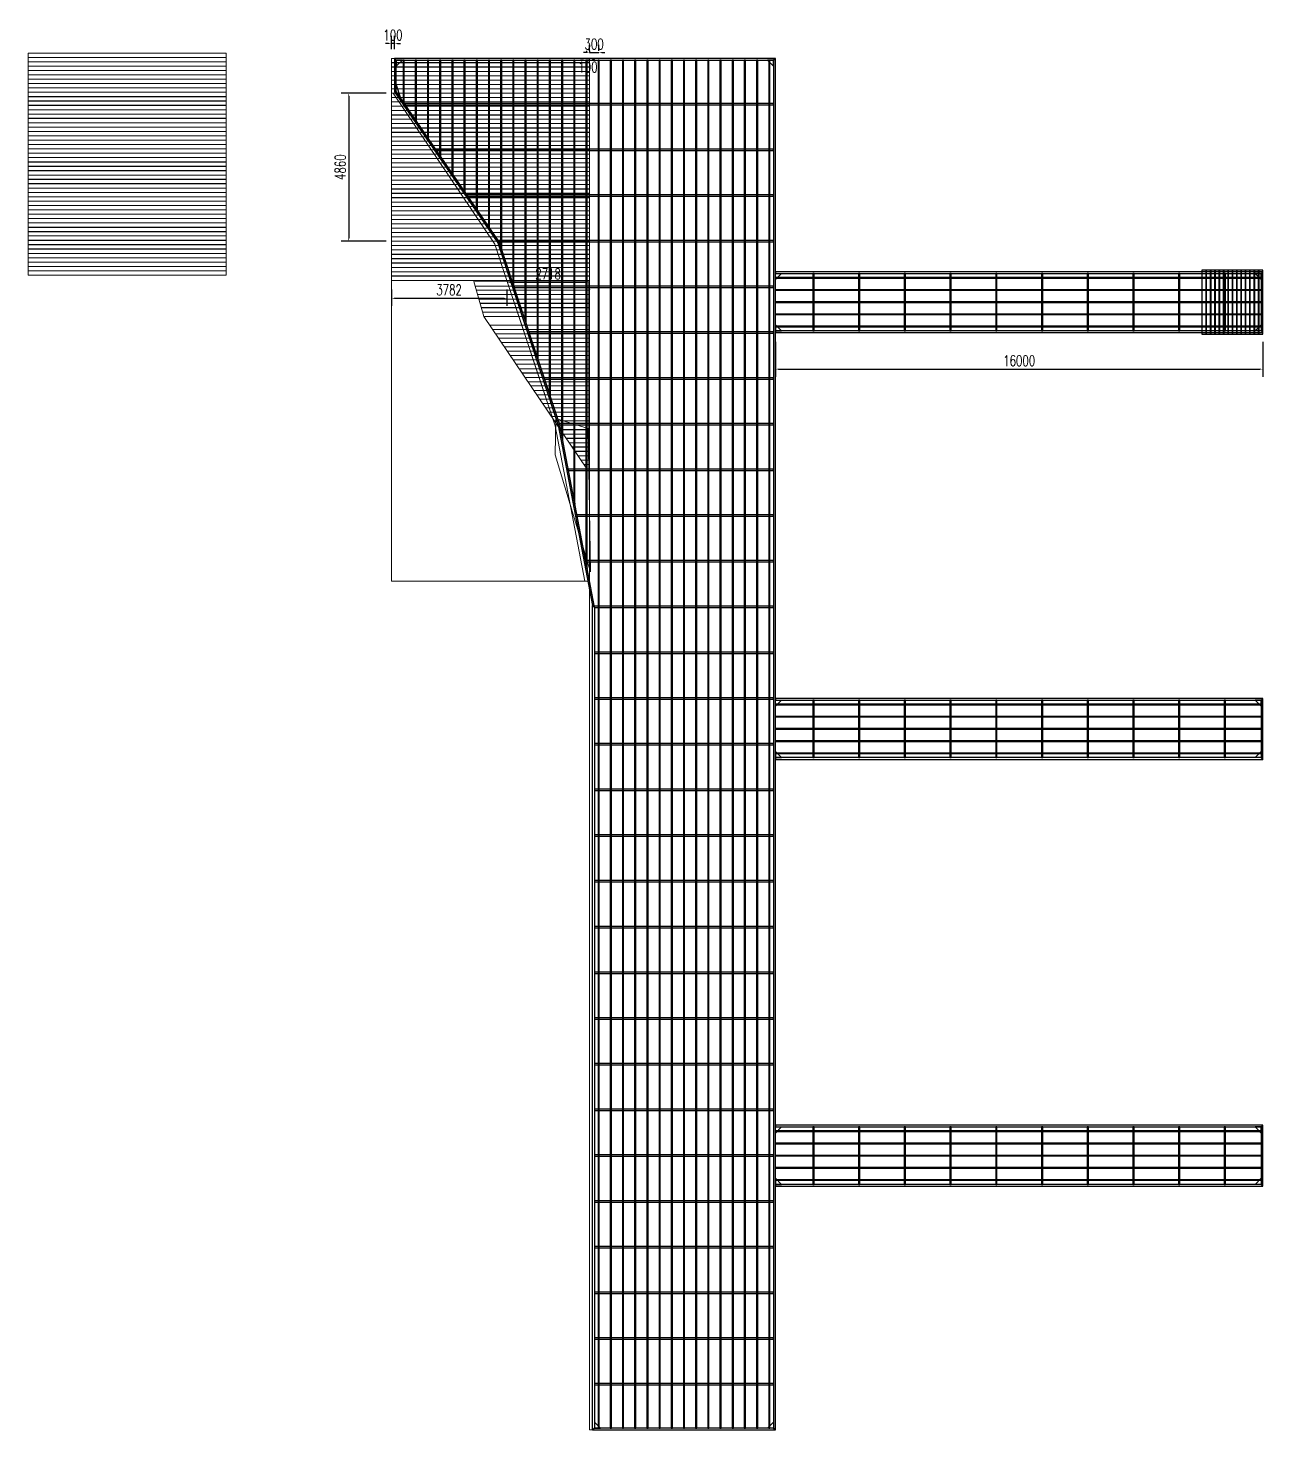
# Model space of a CAD drawing. Header units: millimetres. Extents: x -1003406 to 3312184, y 81337 to 716393.
# Drawn here: x 1610598 to 1651124, y 255553 to 301547 of the extents above; entities that cross this region are included whole.
import ezdxf

# ---------------------------------------------------------------- set-up
doc = ezdxf.new("R2010")
doc.units = ezdxf.units.MM
doc.header["$LTSCALE"] = 10
doc.layers.get('0').update_dxf_attribs({"linetype": 'CONTINUOUS'})
doc.layers.get('Defpoints').update_dxf_attribs({"linetype": 'CONTINUOUS'})
for name, color, linetype in [('W-STEEL_FRAME钢架', 3, 'CONTINUOUS'), ('W-STEEL_KEEL钢龙骨', 5, 'CONTINUOUS'), ('W-WOOD_FLOOR木地板', 30, 'CONTINUOUS')]:
    doc.layers.add(name, color=color, linetype=linetype)
doc.layers.add('文字及标注', color=3, linetype='CONTINUOUS', lineweight=15)
doc.styles.add('STANDARD_T3', font='simplex.shx', dxfattribs={"width": 0.7, "bigfont": 'gbcbig.shx'})
doc.dimstyles.new('W&&100', dxfattribs={"dimtxt": 350, "dimasz": 100, "dimexe": 250, "dimexo": 300, "dimgap": 100, "dimtad": 1, "dimdec": 0, "dimzin": 0, "dimdsep": 46, "dimtxsty": 'STANDARD_T3', "dimcen": 0.09, "dimclrd": 1, "dimclre": 1, "dimclrt": 7, "dimazin": 2, "dimtfac": 1, "dimtdec": 0, "dimtix": 1, "dimtmove": 2, "dimatfit": 3, "dimfxl": 100, "dimtolj": 1, "dimtzin": 0, "dimarcsym": 0})

# ---------------------------------------------------------------- blocks, each defined once
blk = doc.blocks.new('*U699')
at = {"layer": 'W-STEEL_KEEL钢龙骨'}
blk.add_lwpolyline([(-21.5, -942), (21.5, -942), (21.5, 942), (-21.5, 942)], close=True, dxfattribs=at)
blk = doc.blocks.new('*U700')
at = {"layer": 'W-STEEL_FRAME钢架', "color": 0, "linetype": 'ByBlock', "lineweight": -2, "transparency": 16777216}
for p in [(0, 0), (1500, 0), (3000, 0), (4500, 0), (6000, 0), (7500, 0), (9000, 0), (10500, 0), (12000, 0), (13500, 0)]:
    blk.add_blockref('*U699', p, dxfattribs=at)
blk = doc.blocks.new('*U701')
at = {"layer": 'W-STEEL_KEEL钢龙骨', "color": 1}
blk.add_lwpolyline([(-7971, -20), (-7971, 20), (7971, 20), (7971, -20)], close=True, dxfattribs=at)
blk = doc.blocks.new('*U702')
at = {"color": 0, "linetype": 'ByBlock', "lineweight": -2, "transparency": 16777216}
for p in [(0, 0), (1, 0), (2, 0), (3, 0), (0, -400), (1, -400), (2, -400), (3, -400), (0, -800), (1, -800), (2, -800), (3, -800), (0, -1200), (1, -1200), (2, -1200), (3, -1200), (0, -1600), (1, -1600), (2, -1600), (3, -1600)]:
    blk.add_blockref('*U701', p, dxfattribs=at)
blk = doc.blocks.new('8020')
at = {"layer": 'W-STEEL_FRAME钢架'}
for points in [[(8000, 2000), (-8000, 2000), (-8000, 1942), (7942, 1942)], [(8000, 2000), (7942, 1942), (7942, 58), (8000, 0)], [(7942, 58), (-8000, 58), (-8000, 0), (8000, 0)]]:
    blk.add_lwpolyline(points, close=True, dxfattribs=at)
at = {"layer": 'W-STEEL_FRAME钢架', "color": 1}
for points in [[(-8000, 1742), (-8000, 1942), (-7800, 1942), (-8000, 1742)], [(7942, 1742), (7942, 1942), (7742, 1942), (7942, 1742)], [(-8000, 258), (-8000, 58), (-7800, 58), (-8000, 258)], [(7942, 258), (7942, 58), (7742, 58), (7942, 258)]]:
    blk.add_lwpolyline(points, dxfattribs=at)
at = {"color": 0}
blk.add_blockref('*U702', (-29, 1800), dxfattribs=at)
at = {"layer": 'W-STEEL_FRAME钢架'}
blk.add_blockref('*U700', (-6750, 1000), dxfattribs=at)
blk = doc.blocks.new('*U577')
at = {"layer": 'W-STEEL_KEEL钢龙骨', "color": 1}
blk.add_lwpolyline([(-20, -22442), (20, -22442), (20, 22442), (-20, 22442)], close=True, dxfattribs=at)
blk = doc.blocks.new('*U578')
at = {"layer": 'W-STEEL_FRAME钢架', "color": 0, "linetype": 'ByBlock', "lineweight": -2, "transparency": 16777216}
for p in [(0, 0), (400, 0), (800, 0), (1200, 0), (1600, 0), (2000, 0), (2400, 0), (2800, 0), (3200, 0), (3600, 0), (4000, 0), (4400, 0), (4800, 0), (5200, 0), (5600, 0)]:
    blk.add_blockref('*U577', p, dxfattribs=at)
blk = doc.blocks.new('4506')
at = {"color": 5}
for points in [[(-6144, -1522), (5942, -1522), (5942, -1478), (-6173, -1478)], [(-5116, -3022), (5942, -3022), (5942, -2978), (-5146, -2978)], [(-4089, -4522), (5942, -4522), (5942, -4478), (-4118, -4478)], [(-3061, -6022), (5942, -6022), (5942, -5978), (-3091, -5978)], [(-2565, -7522), (5942, -7522), (5942, -7478), (-2579, -7478)], [(-2069, -9022), (5942, -9022), (5942, -8978), (-2083, -8978)], [(-1573, -10522), (5942, -10522), (5942, -10478), (-1587, -10478)], [(-1077, -12021), (5942, -12022), (5942, -11978), (-1091, -11978)], [(-791, -13522), (5942, -13522), (5942, -13478), (-800, -13478)], [(-506, -15022), (5942, -15022), (5942, -14978), (-514, -14976)], [(-220, -16521), (5942, -16522), (5942, -16478), (-228, -16478)], [(58, -18022), (5942, -18022), (5942, -17978), (51, -17972)], [(58, -19522), (5942, -19522), (5942, -19478), (58, -19478)], [(58, -21022), (5942, -21022), (5942, -20978), (58, -20978)], [(58, -22522), (5942, -22522), (5942, -22478), (58, -22478)], [(58, -24022), (5942, -24022), (5942, -23978), (58, -23978)], [(58, -25522), (5942, -25522), (5942, -25478), (58, -25478)], [(58, -27022), (5942, -27022), (5942, -26978), (58, -26978)], [(58, -28522), (5942, -28522), (5942, -28478), (58, -28478)], [(58, -30022), (5942, -30022), (5942, -29978), (58, -29978)], [(58, -31522), (5942, -31522), (5942, -31478), (58, -31478)], [(58, -33022), (5942, -33022), (5942, -32978), (58, -32978)], [(58, -34522), (5942, -34522), (5942, -34478), (58, -34478)], [(58, -36022), (5942, -36022), (5942, -35978), (58, -35978)], [(58, -37522), (5942, -37522), (5942, -37478), (58, -37478)], [(58, -39022), (5942, -39022), (5942, -38978), (58, -38978)], [(58, -40522), (5942, -40522), (5942, -40478), (58, -40478)], [(58, -42022), (5942, -42022), (5942, -41978), (58, -41978)], [(58, -43522), (5942, -43522), (5942, -43478), (58, -43478)]]:
    blk.add_lwpolyline(points, close=True, dxfattribs=at)
at = {"layer": 'W-STEEL_FRAME钢架'}
for points in [[(-6442, -58), (-6500, 0), (-6500, -1104), (-6442, -1086)], [(0, 0), (-6500, 0), (-6442, -58), (58, -58)], [(58, -58), (5942, -58), (6000, 0), (0, 0)], [(5942, -44942), (6000, -45000), (6000, 0), (5942, -58)], [(-6442, -1086), (-6500, -1104), (-3113, -6048), (-3061, -6022)], [(-3061, -6022), (-3113, -6048), (-1133, -12035), (-1077, -12021)], [(-1077, -12021), (-1133, -12035), (0, -17950), (58, -18008)], [(58, -44942), (0, -45000), (0, -17950), (58, -18008)], [(5942, -44942), (58, -44942), (0, -45000), (6000, -45000)]]:
    blk.add_lwpolyline(points, close=True, dxfattribs=at)
at = {"layer": 'W-STEEL_FRAME钢架', "color": 1}
for points in [[(-6242, -58), (-6442, -58), (-6442, -258), (-6242, -58)], [(-6314, -1274), (-6442, -1086), (-6442, -866), (-6314, -1274)]]:
    blk.add_lwpolyline(points, dxfattribs=at)
for points in [[(5742, -58), (5942, -258), (5942, -58)], [(258, -44942), (58, -44742), (58, -44942)], [(5742, -44942), (5942, -44742), (5942, -44942)]]:
    blk.add_lwpolyline(points, close=True, dxfattribs=at)
at = {"layer": 'W-STEEL_KEEL钢龙骨', "color": 1}
for points in [[(-6180, -1468), (-6180, -58), (-6220, -58), (-6220, -1410)], [(-5780, -2052), (-5780, -58), (-5820, -58), (-5820, -1994)], [(-5380, -2636), (-5380, -58), (-5420, -58), (-5420, -2578)], [(-4980, -3220), (-4980, -58), (-5020, -58), (-5020, -3162)], [(-4580, -3804), (-4580, -58), (-4620, -58), (-4620, -3746)], [(-4180, -4388), (-4180, -58), (-4220, -58), (-4220, -4330)], [(-3780, -4972), (-3780, -58), (-3820, -58), (-3820, -4914)], [(-3380, -5556), (-3380, -58), (-3420, -58), (-3420, -5498)], [(-2980, -6266), (-2980, -58), (-3020, -58), (-3020, -6145)], [(-2580, -7476), (-2580, -58), (-2620, -58), (-2620, -7355)], [(-2180, -8685), (-2180, -58), (-2220, -58), (-2220, -8564)], [(-1780, -9895), (-1780, -58), (-1820, -58), (-1820, -9774)], [(-1380, -11105), (-1380, -58), (-1420, -58), (-1420, -10984)], [(-980, -12531), (-980, -58), (-1020, -58), (-1020, -12321)]]:
    blk.add_lwpolyline(points, dxfattribs=at)
for points in [[(-620, -14422), (-580, -14632), (-580, -58), (-620, -58)], [(-220, -16522), (-180, -16732), (-180, -58), (-220, -58)]]:
    blk.add_lwpolyline(points, close=True, dxfattribs=at)
at = {"layer": 'W-STEEL_FRAME钢架'}
blk.add_blockref('*U578', (200, -22500), dxfattribs=at)
blk = doc.blocks.new('B')
at = {"layer": 'W-WOOD_FLOOR木地板'}
for points in [[(0, 0), (140, 0), (140, 2100), (0, 2100)], [(143, 0), (283, 0), (283, 2100), (143, 2100)], [(287, 0), (427, 0), (427, 2100), (287, 2100)], [(430, 0), (570, 0), (570, 2100), (430, 2100)], [(573, 0), (713, 0), (713, 2100), (573, 2100)], [(717, 0), (857, 0), (857, 2100), (717, 2100)], [(860, 0), (1000, 0), (1000, 2100), (860, 2100)]]:
    blk.add_lwpolyline(points, close=True, dxfattribs=at)
blk = doc.blocks.new('*D857')
at = {"layer": 'Defpoints', "color": 0, "transparency": 16777216}
for p in [(1635124, 291553), (1651124, 291553), (1651124, 290357)]:
    blk.add_point(p, dxfattribs=at)
at = {"layer": '文字及标注', "color": 1, "lineweight": -2, "transparency": 16777216}
for p, q in [((1635124, 291253), (1635124, 290107)), ((1651124, 291253), (1651124, 290107)), ((1635224, 290357), (1651024, 290357))]:
    blk.add_line(p, q, dxfattribs=at)
at = {"layer": '文字及标注', "color": 1, "transparency": 16777216}
for points in [[(1635224, 290373), (1635224, 290340), (1635124, 290357)], [(1651024, 290373), (1651024, 290340), (1651124, 290357)]]:
    blk.add_solid(points, dxfattribs=at)
at = {"layer": '文字及标注', "color": 7, "transparency": 16777216, "insert": (1643124, 290632), "char_height": 350, "attachment_point": 5, "style": 'STANDARD_T3'}
blk.add_mtext('\\A1;16000', dxfattribs=at)
blk = doc.blocks.new('*D858')
at = {"layer": 'Defpoints', "color": 0, "transparency": 16777216}
for p in [(1629024, 300495), (1629324, 300747), (1629324, 300495)]:
    blk.add_point(p, dxfattribs=at)
at = {"layer": '文字及标注', "color": 1, "lineweight": -2, "transparency": 16777216}
for p, q in [((1629024, 300795), (1629024, 300997)), ((1629324, 300795), (1629324, 300997)), ((1628924, 300747), (1628824, 300747)), ((1629024, 300747), (1629324, 300747)), ((1629424, 300747), (1629524, 300747))]:
    blk.add_line(p, q, dxfattribs=at)
at = {"layer": '文字及标注', "color": 1, "transparency": 16777216}
for points in [[(1628924, 300764), (1628924, 300731), (1629024, 300747)], [(1629424, 300764), (1629424, 300731), (1629324, 300747)]]:
    blk.add_solid(points, dxfattribs=at)
at = {"layer": '文字及标注', "color": 7, "transparency": 16777216, "insert": (1629174, 301022), "char_height": 350, "attachment_point": 5, "style": 'STANDARD_T3'}
blk.add_mtext('\\A1;300', dxfattribs=at)
blk = doc.blocks.new('*D859')
at = {"layer": 'Defpoints', "color": 0, "transparency": 16777216}
for p in [(1628924, 300495), (1628924, 300495), (1629024, 300495)]:
    blk.add_point(p, dxfattribs=at)
at = {"layer": '文字及标注', "color": 1, "lineweight": -2, "transparency": 16777216}
for p, q in [((1628824, 300495), (1628724, 300495)), ((1628924, 300795), (1628924, 300745)), ((1629024, 300495), (1628924, 300495)), ((1629024, 300795), (1629024, 300745)), ((1629124, 300495), (1629224, 300495))]:
    blk.add_line(p, q, dxfattribs=at)
at = {"layer": '文字及标注', "color": 1, "transparency": 16777216}
for points in [[(1628824, 300512), (1628824, 300479), (1628924, 300495)], [(1629124, 300512), (1629124, 300479), (1629024, 300495)]]:
    blk.add_solid(points, dxfattribs=at)
at = {"layer": '文字及标注', "color": 7, "transparency": 16777216, "insert": (1628974, 300269), "char_height": 350, "attachment_point": 5, "style": 'STANDARD_T3'}
blk.add_mtext('\\A1;100', dxfattribs=at)
blk = doc.blocks.new('*D860')
at = {"layer": 'Defpoints', "color": 0, "transparency": 16777216}
for p in [(1622524, 301043), (1622524, 300553), (1622624, 300553)]:
    blk.add_point(p, dxfattribs=at)
at = {"layer": '文字及标注', "color": 1, "lineweight": -2, "transparency": 16777216}
for p, q in [((1622524, 300853), (1622524, 301293)), ((1622624, 300853), (1622624, 301293)), ((1622424, 301043), (1622324, 301043)), ((1622624, 301043), (1622524, 301043)), ((1622724, 301043), (1622824, 301043))]:
    blk.add_line(p, q, dxfattribs=at)
at = {"layer": '文字及标注', "color": 1, "transparency": 16777216}
for points in [[(1622424, 301059), (1622424, 301026), (1622524, 301043)], [(1622724, 301059), (1622724, 301026), (1622624, 301043)]]:
    blk.add_solid(points, dxfattribs=at)
at = {"layer": '文字及标注', "color": 7, "transparency": 16777216, "insert": (1622574, 301318), "char_height": 350, "attachment_point": 5, "style": 'STANDARD_T3'}
blk.add_mtext('\\A1;100', dxfattribs=at)
blk = doc.blocks.new('*D861')
at = {"layer": 'Defpoints', "color": 0, "transparency": 16777216}
for p in [(1622649, 299413), (1621121, 294553), (1622649, 294553)]:
    blk.add_point(p, dxfattribs=at)
at = {"layer": '文字及标注', "color": 1, "lineweight": -2, "transparency": 16777216}
for p, q in [((1622349, 299413), (1620871, 299413)), ((1621121, 299313), (1621121, 294653)), ((1622349, 294553), (1620871, 294553))]:
    blk.add_line(p, q, dxfattribs=at)
at = {"layer": '文字及标注', "color": 1, "transparency": 16777216}
for points in [[(1621104, 299313), (1621138, 299313), (1621121, 299413)], [(1621104, 294653), (1621138, 294653), (1621121, 294553)]]:
    blk.add_solid(points, dxfattribs=at)
at = {"layer": '文字及标注', "color": 7, "transparency": 16777216, "insert": (1620846, 296983), "char_height": 350, "attachment_point": 5, "rotation": 90, "style": 'STANDARD_T3'}
blk.add_mtext('\\A1;4860', dxfattribs=at)
blk = doc.blocks.new('*D862')
at = {"layer": 'Defpoints', "color": 0, "transparency": 16777216}
for p in [(1622524, 293271), (1626306, 293270), (1626306, 292683)]:
    blk.add_point(p, dxfattribs=at)
at = {"layer": '文字及标注', "color": 1, "lineweight": -2, "transparency": 16777216}
for p, q in [((1622524, 292971), (1622524, 292433)), ((1622624, 292683), (1626206, 292683)), ((1626306, 292970), (1626306, 292433))]:
    blk.add_line(p, q, dxfattribs=at)
at = {"layer": '文字及标注', "color": 1, "transparency": 16777216}
for points in [[(1622624, 292699), (1622624, 292666), (1622524, 292683)], [(1626206, 292699), (1626206, 292666), (1626306, 292683)]]:
    blk.add_solid(points, dxfattribs=at)
at = {"layer": '文字及标注', "color": 7, "transparency": 16777216, "insert": (1624415, 292958), "char_height": 350, "attachment_point": 5, "style": 'STANDARD_T3'}
blk.add_mtext('\\A1;3782', dxfattribs=at)
blk = doc.blocks.new('*D863')
at = {"layer": 'Defpoints', "color": 0, "transparency": 16777216}
for p in [(1626306, 293266), (1629024, 293266), (1629024, 293208)]:
    blk.add_point(p, dxfattribs=at)
at = {"layer": '文字及标注', "color": 1, "lineweight": -2, "transparency": 16777216}
for p, q in [((1626406, 293208), (1628924, 293208)), ((1626306, 292966), (1626306, 292958)), ((1629024, 292966), (1629024, 292958))]:
    blk.add_line(p, q, dxfattribs=at)
at = {"layer": '文字及标注', "color": 1, "transparency": 16777216}
for points in [[(1626406, 293225), (1626406, 293192), (1626306, 293208)], [(1628924, 293225), (1628924, 293192), (1629024, 293208)]]:
    blk.add_solid(points, dxfattribs=at)
at = {"layer": '文字及标注', "color": 7, "transparency": 16777216, "insert": (1627665, 293483), "char_height": 350, "attachment_point": 5, "style": 'STANDARD_T3'}
blk.add_mtext('\\A1;2718', dxfattribs=at)
blk = doc.blocks.new('00')
at = {"layer": '文字及标注', "color": 0}
for p, q in [((0, 6282), (0, 6142)), ((0, 6142), (69, 6142)), ((71, 6139), (0, 6139)), ((0, 6139), (0, 5999)), ((0, 5999), (166, 5999)), ((168, 5995), (0, 5995)), ((0, 5995), (0, 5855)), ((0, 5855), (263, 5855)), ((265, 5852), (0, 5852)), ((0, 5852), (0, 5712)), ((0, 5712), (360, 5712)), ((362, 5709), (0, 5709)), ((0, 5709), (0, 5569)), ((0, 5569), (457, 5569)), ((459, 5565), (0, 5565)), ((0, 5565), (0, 5425)), ((0, 5425), (553, 5425)), ((556, 5422), (0, 5422)), ((0, 5422), (0, 5282)), ((0, 5282), (650, 5282)), ((650, 5282), (0, 5282)), ((0, 5282), (0, 5142)), ((0, 5142), (745, 5142)), ((747, 5139), (0, 5139)), ((0, 5139), (0, 4999)), ((0, 4999), (842, 4999)), ((0, 4995), (0, 4855)), ((0, 4855), (938, 4855)), ((941, 4852), (0, 4852)), ((0, 4852), (0, 4712)), ((0, 4712), (1035, 4712)), ((1037, 4709), (0, 4709)), ((0, 4709), (0, 4569)), ((0, 4569), (1132, 4569)), ((1134, 4565), (0, 4565)), ((0, 4565), (0, 4425)), ((0, 4425), (1229, 4425)), ((1231, 4422), (0, 4422)), ((0, 4422), (0, 4282)), ((1326, 4282), (0, 4282)), ((0, 4282), (0, 4142)), ((1423, 4138), (0, 4138)), ((0, 4138), (0, 3998)), ((0, 3998), (1517, 3998)), ((0, 3995), (0, 3855)), ((0, 3855), (1614, 3855)), ((0, 3852), (0, 3712)), ((0, 3712), (1711, 3712)), ((1713, 3708), (0, 3708)), ((0, 3708), (0, 3568)), ((0, 3568), (1808, 3568)), ((1810, 3565), (0, 3565)), ((0, 3565), (0, 3425)), ((1907, 3422), (0, 3422)), ((0, 3422), (0, 3282)), ((0, 3282), (2001, 3282)), ((2001, 3282), (0, 3282)), ((0, 3282), (0, 3142)), ((0, 3142), (2096, 3142)), ((2098, 3138), (0, 3138)), ((0, 3138), (0, 2998)), ((0, 2998), (2193, 2998)), ((2195, 2995), (0, 2995)), ((0, 2995), (0, 2855)), ((0, 2855), (2290, 2855)), ((0, 2852), (0, 2712)), ((2389, 2708), (0, 2708)), ((0, 2708), (0, 2568)), ((0, 2568), (2483, 2568)), ((2486, 2565), (0, 2565)), ((0, 2565), (0, 2425)), ((0, 2425), (2580, 2425)), ((2582, 2422), (0, 2422)), ((0, 2422), (0, 2282)), ((0, 2282), (2677, 2282)), ((2677, 2282), (0, 2282)), ((0, 2282), (0, 2142)), ((0, 2142), (2771, 2142)), ((2774, 2138), (0, 2138)), ((0, 2138), (0, 1998)), ((0, 1998), (2868, 1998)), ((2871, 1995), (0, 1995)), ((0, 1995), (0, 1855)), ((0, 1855), (2965, 1855)), ((0, 1852), (0, 1712)), ((0, 1712), (3062, 1712)), ((0, 1708), (0, 1568)), ((0, 1568), (3159, 1568)), ((0, 1565), (0, 1425)), ((3258, 1422), (0, 1422)), ((0, 1422), (0, 1282)), ((0, 1282), (0, 1142)), ((3448, 1138), (0, 1138)), ((0, 1138), (0, 998)), ((0, 998), (3489, 998)), ((3490, 995), (0, 995)), ((0, 995), (0, 855)), ((0, 855), (3531, 855)), ((3532, 852), (0, 852)), ((0, 852), (0, 712)), ((0, 712), (3573, 712)), ((3574, 708), (0, 708)), ((0, 708), (0, 568)), ((0, 568), (3615, 568)), ((0, 565), (0, 425)), ((0, 425), (3657, 425)), ((0, 422), (0, 282)), ((0, 282), (3699, 282)), ((3699, 282), (0, 282)), ((0, 282), (0, 142)), ((0, 142), (3740, 142)), ((0, 138), (0, -2))]:
    blk.add_line(p, q, dxfattribs=at)
blk.add_lwpolyline([(0, 6139), (0, 0), (3782, -3), (3447, 1142), (69, 6142), (0, 6142)], dxfattribs=at)

msp = doc.modelspace()

# ---------------------------------------------------------------- linework, layer by layer
at = {"layer": '文字及标注', "color": 0}
for points in [[(1610597.6, 300585.7), (1617097.6, 300585.7), (1617097.6, 300725.7), (1610597.6, 300725.7)], [(1610597.6, 300442.3), (1617097.6, 300442.3), (1617097.6, 300582.3), (1610597.6, 300582.3)], [(1610597.6, 300299), (1617097.6, 300299), (1617097.6, 300439), (1610597.6, 300439)], [(1622523.9, 283403), (1629023.9, 283403), (1629023.9, 300553.3), (1622523.9, 300553.3)], [(1622523.9, 300413.3), (1629023.9, 300413.3), (1629023.9, 300553.3), (1622523.9, 300553.3)], [(1622523.9, 300270), (1629023.9, 300270), (1629023.9, 300410), (1622523.9, 300410)], [(1629023.9, 300553.3), (1629023.9, 255553.3), (1635123.9, 255553.3), (1635123.9, 300553.3)], [(1629023.9, 255553.3), (1635123.9, 255553.3), (1635123.9, 300553.3), (1629023.9, 300553.3)], [(1610597.6, 300155.7), (1617097.6, 300155.7), (1617097.6, 300295.7), (1610597.6, 300295.7)], [(1610597.6, 300012.3), (1617097.6, 300012.3), (1617097.6, 300152.3), (1610597.6, 300152.3)], [(1610597.6, 299869), (1617097.6, 299869), (1617097.6, 300009), (1610597.6, 300009)], [(1622523.9, 300126.6), (1629023.9, 300126.6), (1629023.9, 300266.6), (1622523.9, 300266.6)], [(1622523.9, 299983.3), (1629023.9, 299983.3), (1629023.9, 300123.3), (1622523.9, 300123.3)], [(1622523.9, 299840), (1629023.9, 299840), (1629023.9, 299980), (1622523.9, 299980)], [(1610597.6, 299725.7), (1617097.6, 299725.7), (1617097.6, 299865.7), (1610597.6, 299865.7)], [(1610597.6, 299585.7), (1617097.6, 299585.7), (1617097.6, 299725.7), (1610597.6, 299725.7)], [(1610597.6, 299442.3), (1617097.6, 299442.3), (1617097.6, 299582.3), (1610597.6, 299582.3)], [(1610597.6, 299299), (1617097.6, 299299), (1617097.6, 299439), (1610597.6, 299439)], [(1622523.9, 299696.6), (1629023.9, 299696.6), (1629023.9, 299836.6), (1622523.9, 299836.6)], [(1622523.9, 299553.3), (1629023.9, 299553.3), (1629023.9, 299693.3), (1622523.9, 299693.3)], [(1622523.9, 299413.3), (1629023.9, 299413.3), (1629023.9, 299553.3), (1622523.9, 299553.3)], [(1610597.6, 299155.7), (1617097.6, 299155.7), (1617097.6, 299295.7), (1610597.6, 299295.7)], [(1610597.6, 299012.3), (1617097.6, 299012.3), (1617097.6, 299152.3), (1610597.6, 299152.3)], [(1610597.6, 298869), (1617097.6, 298869), (1617097.6, 299009), (1610597.6, 299009)], [(1622523.9, 299270), (1629023.9, 299270), (1629023.9, 299410), (1622523.9, 299410)], [(1622523.9, 299126.6), (1629023.9, 299126.6), (1629023.9, 299266.6), (1622523.9, 299266.6)], [(1622523.9, 298983.3), (1629023.9, 298983.3), (1629023.9, 299123.3), (1622523.9, 299123.3)], [(1622523.9, 298840), (1629023.9, 298840), (1629023.9, 298980), (1622523.9, 298980)], [(1610597.6, 298725.7), (1617097.6, 298725.7), (1617097.6, 298865.7), (1610597.6, 298865.7)], [(1610597.6, 298585.7), (1617097.6, 298585.7), (1617097.6, 298725.7), (1610597.6, 298725.7)], [(1610597.6, 298442.3), (1617097.6, 298442.3), (1617097.6, 298582.3), (1610597.6, 298582.3)], [(1622523.9, 298696.6), (1629023.9, 298696.6), (1629023.9, 298836.6), (1622523.9, 298836.6)], [(1622523.9, 298553.3), (1629023.9, 298553.3), (1629023.9, 298693.3), (1622523.9, 298693.3)], [(1622523.9, 298413.3), (1629023.9, 298413.3), (1629023.9, 298553.3), (1622523.9, 298553.3)], [(1610597.6, 298299), (1617097.6, 298299), (1617097.6, 298439), (1610597.6, 298439)], [(1610597.6, 298155.7), (1617097.6, 298155.7), (1617097.6, 298295.7), (1610597.6, 298295.7)], [(1610597.6, 298012.3), (1617097.6, 298012.3), (1617097.6, 298152.3), (1610597.6, 298152.3)], [(1622523.9, 298270), (1629023.9, 298270), (1629023.9, 298410), (1622523.9, 298410)], [(1622523.9, 298126.6), (1629023.9, 298126.6), (1629023.9, 298266.6), (1622523.9, 298266.6)], [(1622523.9, 297983.3), (1629023.9, 297983.3), (1629023.9, 298123.3), (1622523.9, 298123.3)], [(1610597.6, 297869), (1617097.6, 297869), (1617097.6, 298009), (1610597.6, 298009)], [(1610597.6, 297725.7), (1617097.6, 297725.7), (1617097.6, 297865.7), (1610597.6, 297865.7)], [(1610597.6, 297585.4), (1617097.6, 297585.4), (1617097.6, 297725.4), (1610597.6, 297725.4)], [(1610597.6, 297442), (1617097.6, 297442), (1617097.6, 297582), (1610597.6, 297582)], [(1622523.9, 297840), (1629023.9, 297840), (1629023.9, 297980), (1622523.9, 297980)], [(1622523.9, 297696.6), (1629023.9, 297696.6), (1629023.9, 297836.6), (1622523.9, 297836.6)], [(1622523.9, 297553.3), (1629023.9, 297553.3), (1629023.9, 297693.3), (1622523.9, 297693.3)], [(1610597.6, 297298.7), (1617097.6, 297298.7), (1617097.6, 297438.7), (1610597.6, 297438.7)], [(1610597.6, 297155.4), (1617097.6, 297155.4), (1617097.6, 297295.4), (1610597.6, 297295.4)], [(1610597.6, 297012), (1617097.6, 297012), (1617097.6, 297152), (1610597.6, 297152)], [(1622523.9, 297413), (1629023.9, 297413), (1629023.9, 297553), (1622523.9, 297553)], [(1622523.9, 297269.7), (1629023.9, 297269.7), (1629023.9, 297409.7), (1622523.9, 297409.7)], [(1622523.9, 297126.3), (1629023.9, 297126.3), (1629023.9, 297266.3), (1622523.9, 297266.3)], [(1622523.9, 296983), (1629023.9, 296983), (1629023.9, 297123), (1622523.9, 297123)], [(1610597.6, 296868.7), (1617097.6, 296868.7), (1617097.6, 297008.7), (1610597.6, 297008.7)], [(1610597.6, 296725.4), (1617097.6, 296725.4), (1617097.6, 296865.4), (1610597.6, 296865.4)], [(1610597.6, 296585.4), (1617097.6, 296585.4), (1617097.6, 296725.4), (1610597.6, 296725.4)], [(1622523.9, 296839.7), (1629023.9, 296839.7), (1629023.9, 296979.7), (1622523.9, 296979.7)], [(1622523.9, 296696.3), (1629023.9, 296696.3), (1629023.9, 296836.3), (1622523.9, 296836.3)], [(1622523.9, 296553), (1629023.9, 296553), (1629023.9, 296693), (1622523.9, 296693)], [(1610597.6, 296442), (1617097.6, 296442), (1617097.6, 296582), (1610597.6, 296582)], [(1610597.6, 296298.7), (1617097.6, 296298.7), (1617097.6, 296438.7), (1610597.6, 296438.7)], [(1610597.6, 296155.4), (1617097.6, 296155.4), (1617097.6, 296295.4), (1610597.6, 296295.4)], [(1622523.9, 296413), (1629023.9, 296413), (1629023.9, 296553), (1622523.9, 296553)], [(1622523.9, 296269.7), (1629023.9, 296269.7), (1629023.9, 296409.7), (1622523.9, 296409.7)], [(1622523.9, 296126.3), (1629023.9, 296126.3), (1629023.9, 296266.3), (1622523.9, 296266.3)], [(1610597.6, 296012), (1617097.6, 296012), (1617097.6, 296152), (1610597.6, 296152)], [(1610597.6, 295868.7), (1617097.6, 295868.7), (1617097.6, 296008.7), (1610597.6, 296008.7)], [(1610597.6, 295725.4), (1617097.6, 295725.4), (1617097.6, 295865.4), (1610597.6, 295865.4)], [(1622523.9, 295983), (1629023.9, 295983), (1629023.9, 296123), (1622523.9, 296123)], [(1622523.9, 295839.7), (1629023.9, 295839.7), (1629023.9, 295979.7), (1622523.9, 295979.7)], [(1622523.9, 295696.3), (1629023.9, 295696.3), (1629023.9, 295836.3), (1622523.9, 295836.3)], [(1610597.6, 295585.4), (1617097.6, 295585.4), (1617097.6, 295725.4), (1610597.6, 295725.4)], [(1610597.6, 295442), (1617097.6, 295442), (1617097.6, 295582), (1610597.6, 295582)], [(1610597.6, 295298.7), (1617097.6, 295298.7), (1617097.6, 295438.7), (1610597.6, 295438.7)], [(1610597.6, 295155.4), (1617097.6, 295155.4), (1617097.6, 295295.4), (1610597.6, 295295.4)], [(1622523.9, 295553), (1629023.9, 295553), (1629023.9, 295693), (1622523.9, 295693)], [(1622523.9, 295413), (1629023.9, 295413), (1629023.9, 295553), (1622523.9, 295553)], [(1622523.9, 295269.7), (1629023.9, 295269.7), (1629023.9, 295409.7), (1622523.9, 295409.7)], [(1610597.6, 295012), (1617097.6, 295012), (1617097.6, 295152), (1610597.6, 295152)], [(1610597.6, 294868.7), (1617097.6, 294868.7), (1617097.6, 295008.7), (1610597.6, 295008.7)], [(1610597.6, 294725.4), (1617097.6, 294725.4), (1617097.6, 294865.4), (1610597.6, 294865.4)], [(1622523.9, 295126.3), (1629023.9, 295126.3), (1629023.9, 295266.3), (1622523.9, 295266.3)], [(1622523.9, 294983), (1629023.9, 294983), (1629023.9, 295123), (1622523.9, 295123)], [(1622523.9, 294839.7), (1629023.9, 294839.7), (1629023.9, 294979.7), (1622523.9, 294979.7)], [(1622523.9, 294696.3), (1629023.9, 294696.3), (1629023.9, 294836.3), (1622523.9, 294836.3)], [(1610597.6, 294585.4), (1617097.6, 294585.4), (1617097.6, 294725.4), (1610597.6, 294725.4)], [(1610597.6, 294442), (1617097.6, 294442), (1617097.6, 294582), (1610597.6, 294582)], [(1610597.6, 294298.7), (1617097.6, 294298.7), (1617097.6, 294438.7), (1610597.6, 294438.7)], [(1622523.9, 294553), (1629023.9, 294553), (1629023.9, 294693), (1622523.9, 294693)], [(1622523.9, 294413), (1629023.9, 294413), (1629023.9, 294553), (1622523.9, 294553)], [(1622523.9, 294269.7), (1629023.9, 294269.7), (1629023.9, 294409.7), (1622523.9, 294409.7)], [(1610597.6, 294155.4), (1617097.6, 294155.4), (1617097.6, 294295.4), (1610597.6, 294295.4)], [(1610597.6, 294012), (1617097.6, 294012), (1617097.6, 294152), (1610597.6, 294152)], [(1610597.6, 293868.7), (1617097.6, 293868.7), (1617097.6, 294008.7), (1610597.6, 294008.7)], [(1622523.9, 294126.3), (1629023.9, 294126.3), (1629023.9, 294266.3), (1622523.9, 294266.3)], [(1622523.9, 293983), (1629023.9, 293983), (1629023.9, 294123), (1622523.9, 294123)], [(1622523.9, 293839.7), (1629023.9, 293839.7), (1629023.9, 293979.7), (1622523.9, 293979.7)], [(1610597.6, 293725.4), (1617097.6, 293725.4), (1617097.6, 293865.4), (1610597.6, 293865.4)], [(1610597.6, 293585.4), (1617097.6, 293585.4), (1617097.6, 293725.4), (1610597.6, 293725.4)], [(1610597.6, 293442), (1617097.6, 293442), (1617097.6, 293582), (1610597.6, 293582)], [(1622523.9, 293696.3), (1629023.9, 293696.3), (1629023.9, 293836.3), (1622523.9, 293836.3)], [(1622523.9, 293553), (1629023.9, 293553), (1629023.9, 293693), (1622523.9, 293693)], [(1622523.9, 293413), (1629023.9, 293413), (1629023.9, 293553), (1622523.9, 293553)], [(1622523.9, 293269.7), (1629023.9, 293269.7), (1629023.9, 293409.7), (1622523.9, 293409.7)]]:
    msp.add_lwpolyline(points, close=True, dxfattribs=at)
for points in [[(1622523.9, 299410), (1622523.9, 293271.4), (1626306.2, 293268), (1625921.4, 294459.4), (1622579.2, 299413.3), (1622523.9, 299413.3)], [(1626306.7, 293266.3), (1629023.9, 293266.3), (1629023.9, 283403), (1628868.9, 283403), (1627893.5, 288492.7), (1626306.7, 293266.3), (1629023.9, 293266.3)], [(1626551, 292553), (1627893.5, 288492.7), (1628868.9, 283403)]]:
    msp.add_lwpolyline(points, dxfattribs=at)
at = {"layer": '文字及标注', "color": 2}
msp.add_lwpolyline([(1627918.9, 288736), (1628984.3, 288405.4), (1629059.4, 283701.2), (1627898.6, 287546.9), (1627918.9, 288736)], dxfattribs=at)

# ---------------------------------------------------------------- block references
at = {"layer": 'W-STEEL_FRAME钢架'}
for name, p in [('4506', (1629123.9, 300553.3)), ('8020', (1643123.9, 291553.3)), ('8020', (1643123.9, 277553.3)), ('8020', (1643123.9, 263553.3))]:
    msp.add_blockref(name, p, dxfattribs=at)
at = {"layer": '文字及标注', "color": 0}
for p in [(1649121.1, 291503.3), (1650123.9, 291503.3)]:
    msp.add_blockref('B', p, dxfattribs=at)
at = {"layer": '文字及标注', "color": 0, "rotation": 180}
msp.add_blockref('00', (1629006.2, 293225.6), dxfattribs=at)

# ---------------------------------------------------------------- dimensions: what is measured, and where the dimension line sits
at = {"layer": '文字及标注', "color": 0}
for base, p1, p2, picture, middle in [((1622523.9, 301042.6), (1622623.9, 300553.3), (1622523.9, 300553.3), '*D860', (1622573.9, 301317.6)), ((1629323.9, 300747.5), (1629023.9, 300495.3), (1629323.9, 300495.3), '*D858', (1629173.9, 301022.5)), ((1629023.9, 293208.4), (1626305.7, 293266.3), (1629023.9, 293266.3), '*D863', (1627664.8, 293483.4)), ((1626305.7, 292682.7), (1622523.9, 293271.4), (1626305.7, 293269.7), '*D862', (1624414.8, 292957.7))]:
    dim = msp.add_linear_dim(base=base, p1=p1, p2=p2, dimstyle='W&&100', dxfattribs=at)
    dim.commit()
    dim.dimension.update_dxf_attribs({"geometry": picture, "text_midpoint": middle})
dim = msp.add_linear_dim(base=(1628923.9, 300495.3), p1=(1629023.9, 300495.3), p2=(1628923.9, 300495.3), dimstyle='W&&100', dxfattribs=at)
dim.commit()
dim.dimension.update_dxf_attribs({"geometry": '*D859', "text_midpoint": (1628973.9, 300269.2), "dimtype": 128})
dim = msp.add_linear_dim(base=(1621121, 294553), p1=(1622648.6, 299413.3), p2=(1622648.6, 294553), angle=90, dimstyle='W&&100', dxfattribs=at)
dim.commit()
dim.dimension.update_dxf_attribs({"geometry": '*D861', "text_midpoint": (1620846, 296983.2)})
dim = msp.add_aligned_dim(p1=(1635123.9, 291553.3), p2=(1651123.9, 291553.3), distance=-1196.6, dimstyle='W&&100', dxfattribs=at)
dim.commit()
dim.dimension.update_dxf_attribs({"geometry": '*D857', "text_midpoint": (1643123.9, 290631.7)})

doc.saveas('drawing.dxf')
